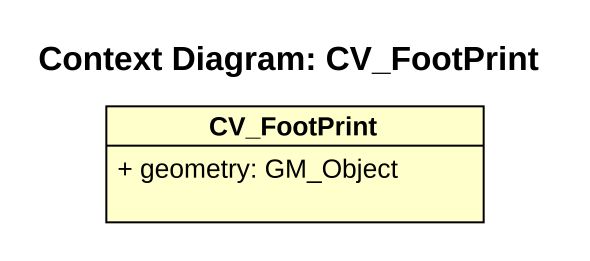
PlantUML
@startuml
title Context Diagram: CV_FootPrint
hide circle
hide empty members
skinparam classAttributeIconSize 0
class CV_FootPrint {
  + geometry: GM_Object
}
@enduml
